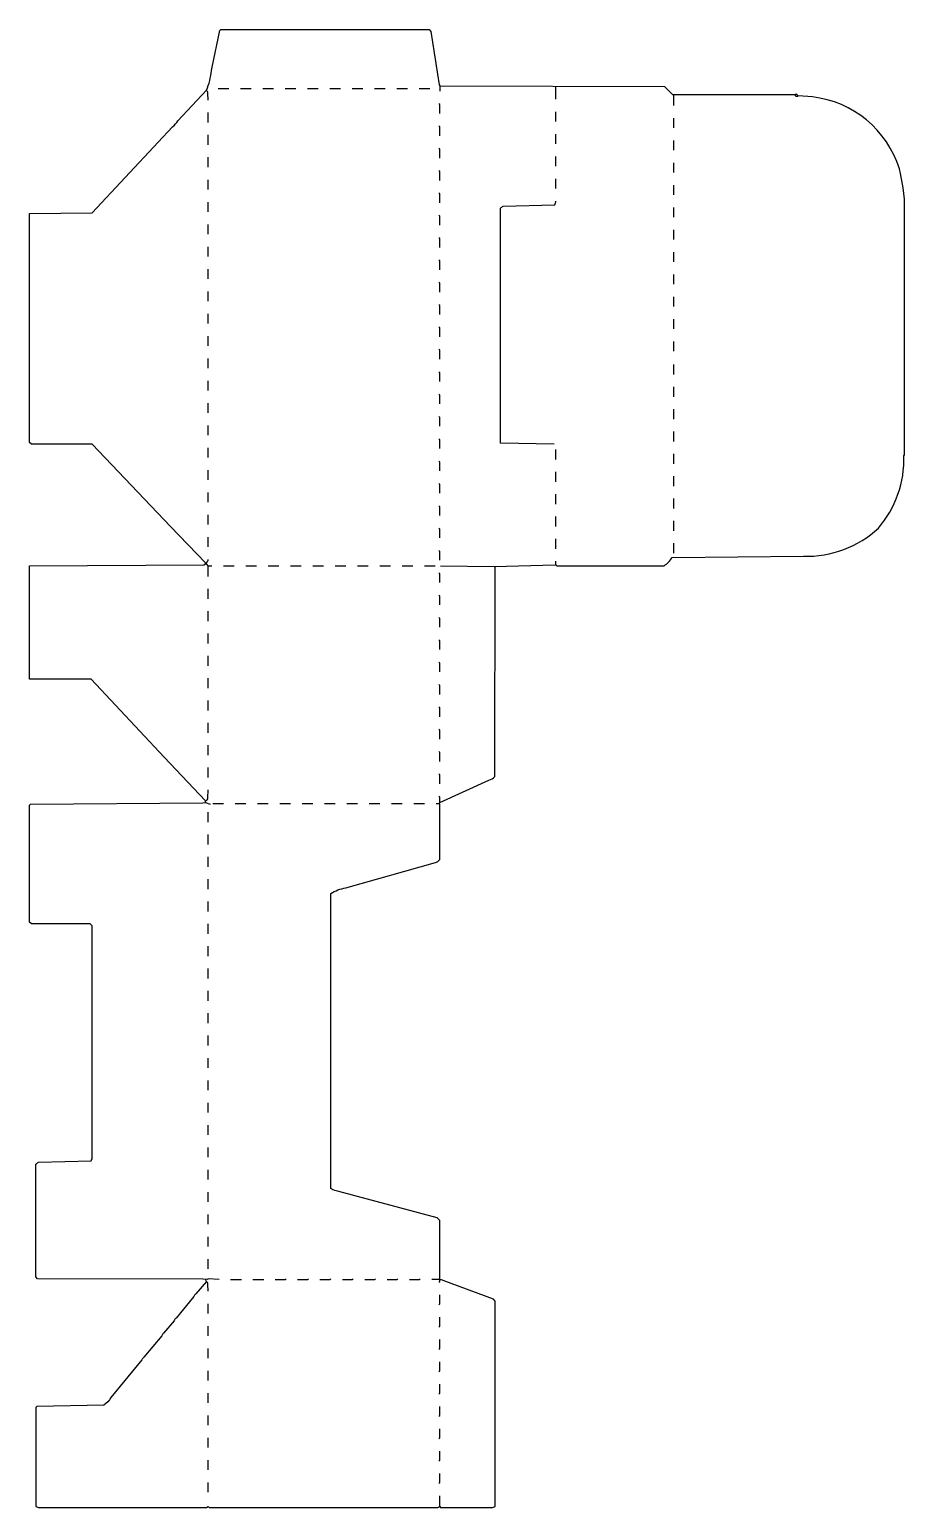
# Model space of a CAD drawing. Extents: x 51 to 1030, y 85 to 1739.
import ezdxf

# ---------------------------------------------------------------- set-up
doc = ezdxf.new("R2010")
doc.units = 0
doc.layers.get('0').update_dxf_attribs({"linetype": 'CONTINUOUS'})

msp = doc.modelspace()

# ---------------------------------------------------------------- linework, layer by layer
at = {"color": 250, "linetype": 'CONTINUOUS'}
for points in [[(251, 1127), (251, 1139), (249, 1141), (248, 1141), (248, 1142), (208.75027, 1182.761622), (121, 1275), (53, 1275), (51, 1277), (51, 1533), (121.1, 1533.8), (195, 1613), (211, 1630, 0.064525), (217, 1637), (249, 1671, 0.072936), (254.615385, 1693.076923), (255.384615, 1696.923077), (264, 1738), (265, 1739), (498, 1739), (500, 1737), (509.405405, 1677.067568), (510, 1676), (510, 1670)], [(251, 1660), (250.560976, 1667.95122, 0.129758), (249, 1671)], [(511, 1139), (571, 1138), (639.1, 1139.8), (640, 1140), (641, 1139), (761, 1139, 0.11176), (770, 1148), (916.996622, 1149.496576, 0.194326), (1001, 1181, 0.183821), (1029.464602, 1261.969027), (1030, 1263), (1030, 1549), (1028.541176, 1561.964706), (1025.647059, 1577.911765), (1024.3, 1583.1, 0.297658), (926.94, 1663.58), (911, 1665), (909, 1667), (908, 1666), (771, 1666), (762, 1675), (510.9, 1675.8), (510, 1676)], [(638, 1275), (578, 1276), (578, 1539, -0.086997), (581.008329, 1541.508616), (638.965558, 1542.998812, 0.073053), (640, 1547)], [(249, 1141), (249, 1142, 0.120666), (251, 1146)], [(506, 873), (509, 873), (510, 874), (565.1, 898.8, 0.099059), (571.502128, 903.00211), (572, 1138)], [(248, 874), (248, 876, 0.41378), (250.554455, 879.044554), (251, 888)], [(263, 340), (251, 341), (250, 340), (244.997326, 340.502703), (60, 341), (58, 343), (58, 469, -0.087007), (61.008192, 471.50847), (119.966141, 472.998852), (120.3, 473.9), (121, 475), (121, 736), (119, 738), (53, 738), (51, 740), (51, 871), (52, 872), (244.997423, 873.497396), (248, 874), (253, 872)], [(509, 337), (510, 338), (510, 340), (510, 406), (507, 409), (396.911765, 438.647059), (394.088235, 439.352941, -0.094432), (388, 442), (388, 772, -0.106093), (404.911765, 778.352941), (505.1, 806.7, 0.164006), (510, 810), (510, 872), (509, 873)], [(249, 338), (237, 324, 0.205258), (235, 321), (215, 297, 0.184026), (213, 294), (201, 280, 0.184026), (199, 277), (179, 253, 0.140977), (176.8, 250.1), (142, 208, -0.10112), (133.993423, 199.493246), (59, 198), (58, 197), (58, 86), (61, 85), (249, 85), (251, 86), (252, 85), (508, 85), (510, 86), (511, 85), (569, 85), (572, 86), (572, 316), (570, 318), (522.9, 335.7), (513.9, 338.8, 0.113888), (510, 340), (501, 340)], [(251, 327), (250.560976, 334.95122, 0.129758), (249, 338), (248, 340)]]:
    msp.add_lwpolyline(points, format="xyb", dxfattribs=at)
for points in [[(262, 1673), (274, 1673)], [(287, 1673), (299, 1673)], [(312, 1673), (324, 1673)], [(337, 1673), (349, 1673)], [(362, 1673), (374, 1673)], [(387, 1673), (399, 1673)], [(412, 1673), (424, 1673)], [(437, 1673), (449, 1673)], [(462, 1673), (474, 1673)], [(487, 1673), (499, 1673)], [(772, 1654), (772, 1666)], [(251, 1635), (251, 1646)], [(772, 1629), (772, 1640)], [(251, 1610), (251, 1621)], [(772, 1604), (772, 1615)], [(251, 1585), (251, 1596)], [(772, 1579), (772, 1590)], [(251, 1560), (251, 1571)], [(772, 1554), (772, 1565)], [(251, 1535), (251, 1546)], [(772, 1529), (772, 1540)], [(251, 1510), (251, 1521)], [(772, 1504), (772, 1515)], [(251, 1485), (251, 1496)], [(772, 1479), (772, 1490)], [(251, 1460), (251, 1471)], [(772, 1454), (772, 1465)], [(251, 1435), (251, 1446)], [(772, 1429), (772, 1440)], [(251, 1410), (251, 1421)], [(772, 1404), (772, 1415)], [(251, 1385), (251, 1396)], [(772, 1379), (772, 1390)], [(251, 1360), (251, 1371)], [(772, 1353), (772, 1364)], [(251, 1335), (251, 1346)], [(772, 1328), (772, 1339)], [(251, 1310), (251, 1321)], [(772, 1303), (772, 1314)], [(251, 1285), (251, 1296)], [(772, 1278), (772, 1289)], [(251, 1260), (251, 1271)], [(772, 1253), (772, 1264)], [(251, 1235), (251, 1246)], [(772, 1228), (772, 1239)], [(251, 1210), (251, 1221)], [(772, 1203), (772, 1214)], [(251, 1185), (251, 1196)], [(772, 1178), (772, 1189)], [(251, 1160), (251, 1171)], [(772, 1153), (772, 1164)], [(248, 876), (201.75052, 924.766112), (120, 1012), (51, 1012), (51, 1139), (246.1, 1139.8), (248, 1141)], [(251, 1139), (255, 1139)], [(268, 1139), (280, 1139)], [(293, 1139), (305, 1139)], [(318, 1139), (330, 1139)], [(343, 1139), (355, 1139)], [(368, 1139), (380, 1139)], [(393, 1139), (405, 1139)], [(418, 1139), (430, 1139)], [(443, 1139), (455, 1139)], [(468, 1139), (480, 1139)], [(493, 1139), (505, 1139)], [(251, 1102), (251, 1113)], [(251, 1077), (251, 1088)], [(251, 1052), (251, 1063)], [(251, 1027), (251, 1038)], [(251, 1002), (251, 1013)], [(251, 977), (251, 988)], [(251, 952), (251, 963)], [(251, 927), (251, 938)], [(251, 902), (251, 913)], [(251, 852), (251, 863)], [(256, 873), (268, 873)], [(281, 873), (293, 873)], [(306, 873), (318, 873)], [(331, 873), (343, 873)], [(356, 873), (368, 873)], [(381, 873), (393, 873)], [(406, 873), (418, 873)], [(431, 873), (443, 873)], [(456, 873), (468, 873)], [(481, 873), (493, 873)], [(251, 827), (251, 838)], [(251, 802), (251, 813)], [(251, 777), (251, 788)], [(251, 752), (251, 763)], [(251, 727), (251, 738)], [(251, 702), (251, 713)], [(251, 677), (251, 688)], [(251, 652), (251, 663)], [(251, 627), (251, 638)], [(251, 602), (251, 613)], [(251, 577), (251, 588)], [(251, 552), (251, 563)], [(251, 527), (251, 538)], [(251, 502), (251, 513)], [(251, 477), (251, 488)], [(251, 452), (251, 463)], [(251, 427), (251, 438)], [(251, 402), (251, 413)], [(251, 377), (251, 388)], [(251, 352), (251, 363)], [(251, 302), (251, 313)], [(251, 277), (251, 288)], [(251, 252), (251, 263)], [(251, 227), (251, 238)], [(251, 202), (251, 213)], [(251, 177), (251, 188)], [(251, 152), (251, 163)], [(251, 127), (251, 138)], [(251, 102), (251, 113)]]:
    msp.add_lwpolyline(points, dxfattribs=at)
at = {"color": 251, "linetype": 'CONTINUOUS'}
for points in [[(640, 1661), (640, 1675)], [(510, 1645), (510, 1655), (509, 1656)], [(640, 1636), (640, 1647)], [(510, 1620), (510, 1630), (509, 1631)], [(640, 1611), (640, 1622)], [(510, 1595), (510, 1605), (509, 1606)], [(640, 1586), (640, 1597)], [(510, 1570), (510, 1580), (509, 1581)], [(640, 1561), (640, 1572)], [(510, 1545), (510, 1555), (509, 1556)], [(510, 1520), (510, 1530), (509, 1531)], [(510, 1495), (510, 1505), (509, 1506)], [(510, 1470), (510, 1480), (509, 1481)], [(510, 1445), (510, 1455), (509, 1456)], [(510, 1420), (510, 1430), (509, 1431)], [(510, 1395), (510, 1405), (509, 1406)], [(510, 1370), (510, 1380), (509, 1381)], [(510, 1345), (510, 1355), (509, 1356)], [(510, 1320), (510, 1330), (509, 1331)], [(510, 1295), (510, 1305), (509, 1306)], [(510, 1270), (510, 1280), (509, 1281)], [(640, 1258), (640, 1269)], [(510, 1245), (510, 1255), (509, 1256)], [(640, 1233), (640, 1244)], [(510, 1220), (510, 1230), (509, 1231)], [(640, 1208), (640, 1219)], [(510, 1195), (510, 1205), (509, 1206)], [(640, 1183), (640, 1194)], [(510, 1170), (510, 1180), (509, 1181)], [(640, 1158), (640, 1169)], [(510, 1145), (510, 1155), (509, 1156)], [(640, 1140), (640, 1144)], [(510, 1120), (510, 1130), (509, 1131)], [(510, 1095), (510, 1105), (509, 1106)], [(510, 1070), (510, 1080), (509, 1081)], [(510, 1045), (510, 1055), (509, 1056)], [(510, 1020), (510, 1030), (509, 1031)], [(510, 995), (510, 1005), (509, 1006)], [(510, 970), (510, 980), (509, 981)], [(510, 945), (510, 955), (509, 956)], [(510, 920), (510, 930), (509, 931)], [(510, 895), (510, 905), (509, 906)], [(510, 874), (510, 880), (509, 881)], [(276, 340), (288, 340)], [(301, 340), (313, 340)], [(510, 86), (510, 98)]]:
    msp.add_lwpolyline(points, dxfattribs=at)
at = {"color": 37, "linetype": 'CONTINUOUS'}
msp.add_lwpolyline([(911, 1665, -1), (908, 1666)], format="xyb", dxfattribs=at)
at = {"color": 252, "linetype": 'CONTINUOUS'}
for points in [[(326, 340), (337, 340), (338, 341)], [(351, 340), (362, 340), (363, 341)], [(376, 340), (387, 340), (388, 341)], [(401, 340), (412, 340), (413, 341)], [(426, 340), (437, 340), (438, 341)], [(451, 340), (462, 340), (463, 341)], [(476, 340), (487, 340), (488, 341)], [(509, 312), (510, 313), (510, 323)], [(509, 287), (510, 288), (510, 298)], [(509, 262), (510, 263), (510, 273)], [(509, 237), (510, 238), (510, 248)], [(509, 212), (510, 213), (510, 223)], [(509, 187), (510, 188), (510, 198)], [(509, 162), (510, 163), (510, 173)], [(509, 137), (510, 138), (510, 148)], [(509, 112), (510, 113), (510, 123)]]:
    msp.add_lwpolyline(points, dxfattribs=at)

doc.saveas('drawing.dxf')
